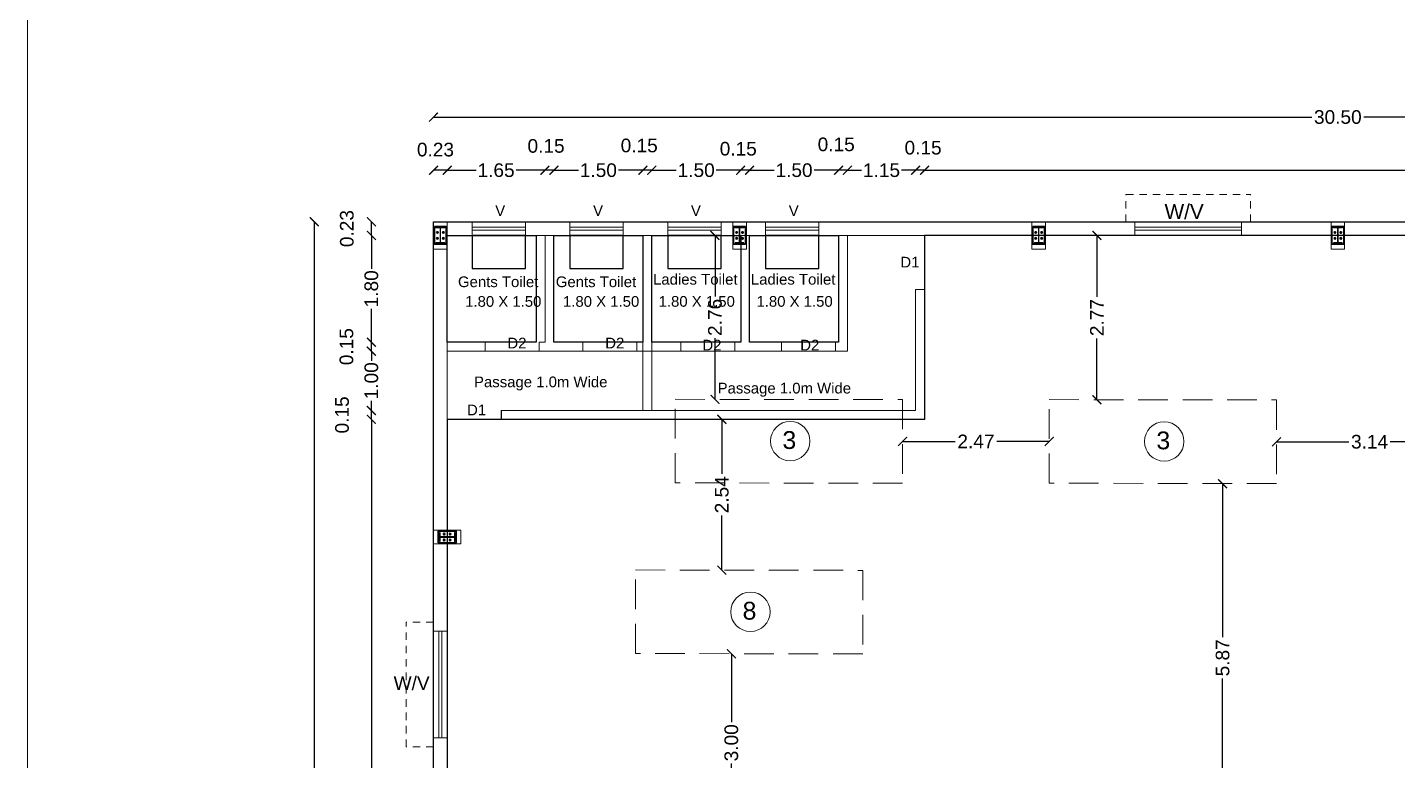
# Model space of a CAD drawing. Header units: metres. Extents: x 1521 to 1862, y -130 to 121.
# Drawn here: x 1520.51 to 1543.62, y -28.64 to -16.29 of the extents above; entities that cross this region are included whole.
import ezdxf

# ---------------------------------------------------------------- set-up
doc = ezdxf.new("R2010")
doc.units = ezdxf.units.M
doc.header["$MEASUREMENT"] = 0
doc.linetypes.add('CENTER2', pattern=[1.125, 0.75, -0.125, 0.125, -0.125])
doc.linetypes.add('DASHED2', pattern=[0.375, 0.25, -0.125])
doc.layers.get('DEFPOINTS').update_dxf_attribs({"lineweight": 9})
doc.layers.add('A-WALL', color=250, linetype='Continuous', lineweight=30)
doc.layers.add('BLK_1_FLR_0_BLT_UP_AREA', color=45, linetype='Continuous', plot=False)
for name, color, linetype in [('BLK_1_FLR_0_WATER_CLOSET', 3, 'Continuous'), ('center', 252, 'CENTER2'), ('Steel', 1, 'Continuous'), ('TOILET_VENTILATION', 6, 'Continuous'), ('WIN', 252, 'Continuous'), ('WORKSHOP_AREA', 4, 'Continuous')]:
    doc.layers.add(name, color=color, linetype=linetype)
doc.styles.add('2', font='arial.ttf', dxfattribs={"height": 0.23})
doc.styles.get("Standard").update_dxf_attribs({"font": 'arial.ttf'})
doc.dimstyles.new('100', dxfattribs={"dimtxt": 0.23, "dimasz": 0.15, "dimexe": 3, "dimexo": 0, "dimgap": 0.05, "dimtad": 0, "dimzin": 1, "dimdsep": 46, "dimtxsty": '2', "dimblk1": 'ARCHTICK', "dimblk2": 'ARCHTICK', "dimsah": 1, "dimcen": 0.1, "dimse1": 1, "dimse2": 1, "dimclrd": 251, "dimclre": 256, "dimclrt": 256, "dimadec": 0, "dimazin": 1, "dimtfac": 1, "dimtmove": 2, "dimatfit": 0, "dimfxl": 0, "dimtolj": 2, "dimtzin": 0, "dimarcsym": 0})

# ---------------------------------------------------------------- blocks, each defined once
blk = doc.blocks.new('wc')
at = {"ltscale": 0.2}
for p, q in [((66007, 38688), (66043, 38688)), ((66025, 38670), (66025, 38706)), ((66025, 38570), (66025, 38606)), ((66107, 38688), (66143, 38688)), ((66125, 38670), (66125, 38706)), ((66125, 38570), (66125, 38606)), ((66007, 38588), (66043, 38588)), ((66107, 38588), (66143, 38588))]:
    blk.add_line(p, q, dxfattribs=at)
blk.add_lwpolyline([(65925, 38738), (66225, 38738), (66225, 38538), (65925, 38538)], close=True, dxfattribs=at)
for centre in [(66025, 38688), (66025, 38588), (66125, 38688), (66125, 38588)]:
    blk.add_circle(centre, 13, dxfattribs=at)
at = {"layer": 'center'}
blk.add_line((66143, 38638), (66007, 38638), dxfattribs=at)
blk.add_line((66143, 38638), (66007, 38638), dxfattribs=at)
blk.add_line((66143, 38638), (66007, 38638), dxfattribs=at)
at = {"layer": 'Steel'}
for points in [[(65950, 38713), (65944, 38713), (65944, 38563), (65950, 38563), (65950, 38713)], [(65950, 38713), (65944, 38713), (65944, 38563), (65950, 38563), (65950, 38713)], [(65950, 38713), (65944, 38713), (65944, 38563), (65950, 38563), (65950, 38713)], [(66200, 38641), (66200, 38636), (65950, 38636), (65950, 38641), (66200, 38641)], [(66200, 38641), (66200, 38636), (65950, 38636), (65950, 38641), (66200, 38641)], [(66200, 38641), (66200, 38636), (65950, 38636), (65950, 38641), (66200, 38641)], [(66200, 38713), (66206, 38713), (66206, 38563), (66200, 38563), (66200, 38713)], [(66200, 38713), (66206, 38713), (66206, 38563), (66200, 38563), (66200, 38713)], [(66200, 38713), (66206, 38713), (66206, 38563), (66200, 38563), (66200, 38713)]]:
    blk.add_lwpolyline(points, dxfattribs=at)
blk = doc.blocks.new('_ARCHTICK')
at = {"color": 0, "linetype": 'ByBlock', "const_width": 0.15}
blk.add_lwpolyline([(-0.5, -0.5), (0.5, 0.5)], dxfattribs=at)
blk = doc.blocks.new('*D322')
at = {"layer": 'DEFPOINTS', "color": 0}
for p in [(1527.362, -18.693), (1527.362, -19.791), (1527.592, -19.791)]:
    blk.add_point(p, dxfattribs=at)
at = {"layer": 'WIN', "color": 251, "lineweight": -2}
blk.add_line((1527.592, -18.693), (1527.362, -18.693), dxfattribs=at)
at = {"layer": 'WIN', "color": 251, "lineweight": -2, "xscale": 0.15, "yscale": 0.15, "zscale": 0.15, "rotation": 180}
blk.add_blockref('_ARCHTICK', (1527.362, -18.693), dxfattribs=at)
at = {"layer": 'WIN', "color": 251, "lineweight": -2, "xscale": 0.15, "yscale": 0.15, "zscale": 0.15}
blk.add_blockref('_ARCHTICK', (1527.592, -18.693), dxfattribs=at)
at = {"layer": 'WIN', "insert": (1527.395, -18.346), "char_height": 0.23, "attachment_point": 5, "style": '2'}
blk.add_mtext('\\A2;0.23', dxfattribs=at)
blk = doc.blocks.new('*D323')
at = {"layer": 'DEFPOINTS', "color": 0}
for p in [(1535.492, -18.693), (1535.492, -20.701), (1535.642, -20.701)]:
    blk.add_point(p, dxfattribs=at)
at = {"layer": 'WIN', "color": 251, "lineweight": -2}
blk.add_line((1535.642, -18.693), (1535.492, -18.693), dxfattribs=at)
at = {"layer": 'WIN', "color": 251, "lineweight": -2, "xscale": 0.15, "yscale": 0.15, "zscale": 0.15, "rotation": 180}
blk.add_blockref('_ARCHTICK', (1535.492, -18.693), dxfattribs=at)
at = {"layer": 'WIN', "color": 251, "lineweight": -2, "xscale": 0.15, "yscale": 0.15, "zscale": 0.15}
blk.add_blockref('_ARCHTICK', (1535.642, -18.693), dxfattribs=at)
at = {"layer": 'WIN', "insert": (1535.618, -18.314), "char_height": 0.23, "attachment_point": 5, "style": '2'}
blk.add_mtext('\\A2;0.15', dxfattribs=at)
blk = doc.blocks.new('*D324')
at = {"layer": 'DEFPOINTS', "color": 0}
for p in [(1534.342, -18.693), (1534.342, -19.791), (1535.492, -20.701)]:
    blk.add_point(p, dxfattribs=at)
at = {"layer": 'WIN', "color": 251, "lineweight": -2}
for p, q in [((1534.342, -18.693), (1534.579, -18.693)), ((1535.492, -18.693), (1535.256, -18.693))]:
    blk.add_line(p, q, dxfattribs=at)
at = {"layer": 'WIN', "color": 251, "lineweight": -2, "xscale": 0.15, "yscale": 0.15, "zscale": 0.15, "rotation": 180}
blk.add_blockref('_ARCHTICK', (1534.342, -18.693), dxfattribs=at)
at = {"layer": 'WIN', "color": 251, "lineweight": -2, "xscale": 0.15, "yscale": 0.15, "zscale": 0.15}
blk.add_blockref('_ARCHTICK', (1535.492, -18.693), dxfattribs=at)
at = {"layer": 'WIN', "insert": (1534.917, -18.693), "char_height": 0.23, "attachment_point": 5, "style": '2'}
blk.add_mtext('\\A2;1.15', dxfattribs=at)
blk = doc.blocks.new('*D325')
at = {"layer": 'DEFPOINTS', "color": 0}
for p in [(1534.192, -18.693), (1534.192, -19.791), (1534.342, -19.791)]:
    blk.add_point(p, dxfattribs=at)
at = {"layer": 'WIN', "color": 251, "lineweight": -2}
for p, q in [((1534.192, -18.693), (1534.042, -18.693)), ((1534.342, -18.693), (1534.192, -18.693)), ((1534.342, -18.693), (1534.492, -18.693))]:
    blk.add_line(p, q, dxfattribs=at)
at = {"layer": 'WIN', "color": 251, "lineweight": -2, "xscale": 0.15, "yscale": 0.15, "zscale": 0.15}
blk.add_blockref('_ARCHTICK', (1534.192, -18.693), dxfattribs=at)
at = {"layer": 'WIN', "color": 251, "lineweight": -2, "xscale": 0.15, "yscale": 0.15, "zscale": 0.15, "rotation": 180}
blk.add_blockref('_ARCHTICK', (1534.342, -18.693), dxfattribs=at)
at = {"layer": 'WIN', "insert": (1534.153, -18.258), "char_height": 0.23, "attachment_point": 5, "style": '2'}
blk.add_mtext('\\A2;0.15', dxfattribs=at)
blk = doc.blocks.new('*D326')
at = {"layer": 'DEFPOINTS', "color": 0}
for p in [(1532.692, -18.693), (1534.192, -19.791), (1532.692, -21.591)]:
    blk.add_point(p, dxfattribs=at)
at = {"layer": 'WIN', "color": 251, "lineweight": -2}
for p, q in [((1532.692, -18.693), (1533.105, -18.693)), ((1534.192, -18.693), (1533.78, -18.693))]:
    blk.add_line(p, q, dxfattribs=at)
at = {"layer": 'WIN', "color": 251, "lineweight": -2, "xscale": 0.15, "yscale": 0.15, "zscale": 0.15, "rotation": 180}
blk.add_blockref('_ARCHTICK', (1532.692, -18.693), dxfattribs=at)
at = {"layer": 'WIN', "color": 251, "lineweight": -2, "xscale": 0.15, "yscale": 0.15, "zscale": 0.15}
blk.add_blockref('_ARCHTICK', (1534.192, -18.693), dxfattribs=at)
at = {"layer": 'WIN', "insert": (1533.442, -18.693), "char_height": 0.23, "attachment_point": 5, "style": '2'}
blk.add_mtext('\\A2;1.50', dxfattribs=at)
blk = doc.blocks.new('*D327')
at = {"layer": 'DEFPOINTS', "color": 0}
for p in [(1532.542, -18.693), (1532.542, -21.591), (1532.692, -21.591)]:
    blk.add_point(p, dxfattribs=at)
at = {"layer": 'WIN', "color": 251, "lineweight": -2}
for p, q in [((1532.542, -18.693), (1532.392, -18.693)), ((1532.692, -18.693), (1532.542, -18.693)), ((1532.692, -18.693), (1532.842, -18.693))]:
    blk.add_line(p, q, dxfattribs=at)
at = {"layer": 'WIN', "color": 251, "lineweight": -2, "xscale": 0.15, "yscale": 0.15, "zscale": 0.15}
blk.add_blockref('_ARCHTICK', (1532.542, -18.693), dxfattribs=at)
at = {"layer": 'WIN', "color": 251, "lineweight": -2, "xscale": 0.15, "yscale": 0.15, "zscale": 0.15, "rotation": 180}
blk.add_blockref('_ARCHTICK', (1532.692, -18.693), dxfattribs=at)
at = {"layer": 'WIN', "insert": (1532.501, -18.331), "char_height": 0.23, "attachment_point": 5, "style": '2'}
blk.add_mtext('\\A2;0.15', dxfattribs=at)
blk = doc.blocks.new('*D328')
at = {"layer": 'DEFPOINTS', "color": 0}
for p in [(1531.042, -18.693), (1531.042, -21.591), (1532.542, -21.591)]:
    blk.add_point(p, dxfattribs=at)
at = {"layer": 'WIN', "color": 251, "lineweight": -2}
for p, q in [((1531.042, -18.693), (1531.455, -18.693)), ((1532.542, -18.693), (1532.13, -18.693))]:
    blk.add_line(p, q, dxfattribs=at)
at = {"layer": 'WIN', "color": 251, "lineweight": -2, "xscale": 0.15, "yscale": 0.15, "zscale": 0.15, "rotation": 180}
blk.add_blockref('_ARCHTICK', (1531.042, -18.693), dxfattribs=at)
at = {"layer": 'WIN', "color": 251, "lineweight": -2, "xscale": 0.15, "yscale": 0.15, "zscale": 0.15}
blk.add_blockref('_ARCHTICK', (1532.542, -18.693), dxfattribs=at)
at = {"layer": 'WIN', "insert": (1531.792, -18.693), "char_height": 0.23, "attachment_point": 5, "style": '2'}
blk.add_mtext('\\A2;1.50', dxfattribs=at)
blk = doc.blocks.new('*D329')
at = {"layer": 'DEFPOINTS', "color": 0}
for p in [(1530.892, -18.693), (1530.892, -21.591), (1531.042, -21.591)]:
    blk.add_point(p, dxfattribs=at)
at = {"layer": 'WIN', "color": 251, "lineweight": -2}
for p, q in [((1530.892, -18.693), (1530.742, -18.693)), ((1531.042, -18.693), (1530.892, -18.693)), ((1531.042, -18.693), (1531.192, -18.693))]:
    blk.add_line(p, q, dxfattribs=at)
at = {"layer": 'WIN', "color": 251, "lineweight": -2, "xscale": 0.15, "yscale": 0.15, "zscale": 0.15}
blk.add_blockref('_ARCHTICK', (1530.892, -18.693), dxfattribs=at)
at = {"layer": 'WIN', "color": 251, "lineweight": -2, "xscale": 0.15, "yscale": 0.15, "zscale": 0.15, "rotation": 180}
blk.add_blockref('_ARCHTICK', (1531.042, -18.693), dxfattribs=at)
at = {"layer": 'WIN', "insert": (1530.831, -18.277), "char_height": 0.23, "attachment_point": 5, "style": '2'}
blk.add_mtext('\\A2;0.15', dxfattribs=at)
blk = doc.blocks.new('*D330')
at = {"layer": 'DEFPOINTS', "color": 0}
for p in [(1529.392, -18.693), (1529.392, -21.591), (1530.892, -21.591)]:
    blk.add_point(p, dxfattribs=at)
at = {"layer": 'WIN', "color": 251, "lineweight": -2}
for p, q in [((1529.392, -18.693), (1529.805, -18.693)), ((1530.892, -18.693), (1530.48, -18.693))]:
    blk.add_line(p, q, dxfattribs=at)
at = {"layer": 'WIN', "color": 251, "lineweight": -2, "xscale": 0.15, "yscale": 0.15, "zscale": 0.15, "rotation": 180}
blk.add_blockref('_ARCHTICK', (1529.392, -18.693), dxfattribs=at)
at = {"layer": 'WIN', "color": 251, "lineweight": -2, "xscale": 0.15, "yscale": 0.15, "zscale": 0.15}
blk.add_blockref('_ARCHTICK', (1530.892, -18.693), dxfattribs=at)
at = {"layer": 'WIN', "insert": (1530.142, -18.693), "char_height": 0.23, "attachment_point": 5, "style": '2'}
blk.add_mtext('\\A2;1.50', dxfattribs=at)
blk = doc.blocks.new('*D331')
at = {"layer": 'DEFPOINTS', "color": 0}
for p in [(1529.242, -18.693), (1529.242, -21.591), (1529.392, -21.591)]:
    blk.add_point(p, dxfattribs=at)
at = {"layer": 'WIN', "color": 251, "lineweight": -2}
blk.add_line((1529.392, -18.693), (1529.242, -18.693), dxfattribs=at)
at = {"layer": 'WIN', "color": 251, "lineweight": -2, "xscale": 0.15, "yscale": 0.15, "zscale": 0.15, "rotation": 180}
blk.add_blockref('_ARCHTICK', (1529.242, -18.693), dxfattribs=at)
at = {"layer": 'WIN', "color": 251, "lineweight": -2, "xscale": 0.15, "yscale": 0.15, "zscale": 0.15}
blk.add_blockref('_ARCHTICK', (1529.392, -18.693), dxfattribs=at)
at = {"layer": 'WIN', "insert": (1529.26, -18.284), "char_height": 0.23, "attachment_point": 5, "style": '2'}
blk.add_mtext('\\A2;0.15', dxfattribs=at)
blk = doc.blocks.new('*D332')
at = {"layer": 'DEFPOINTS', "color": 0}
for p in [(1527.592, -18.693), (1527.592, -21.591), (1529.242, -21.591)]:
    blk.add_point(p, dxfattribs=at)
at = {"layer": 'WIN', "color": 251, "lineweight": -2}
for p, q in [((1527.592, -18.693), (1528.079, -18.693)), ((1529.242, -18.693), (1528.756, -18.693))]:
    blk.add_line(p, q, dxfattribs=at)
at = {"layer": 'WIN', "color": 251, "lineweight": -2, "xscale": 0.15, "yscale": 0.15, "zscale": 0.15, "rotation": 180}
blk.add_blockref('_ARCHTICK', (1527.592, -18.693), dxfattribs=at)
at = {"layer": 'WIN', "color": 251, "lineweight": -2, "xscale": 0.15, "yscale": 0.15, "zscale": 0.15}
blk.add_blockref('_ARCHTICK', (1529.242, -18.693), dxfattribs=at)
at = {"layer": 'WIN', "insert": (1528.417, -18.693), "char_height": 0.23, "attachment_point": 5, "style": '2'}
blk.add_mtext('\\A2;1.65', dxfattribs=at)
blk = doc.blocks.new('*D337')
at = {"color": 251, "lineweight": -2}
for p, q in [((1535.642, -18.693), (1546.197, -18.693)), ((1557.632, -18.693), (1547.078, -18.693))]:
    blk.add_line(p, q, dxfattribs=at)
at = {"layer": 'DEFPOINTS', "color": 0}
for p in [(1557.632, -18.693), (1535.642, -19.791), (1557.632, -19.791)]:
    blk.add_point(p, dxfattribs=at)
at = {"color": 251, "lineweight": -2, "xscale": 0.15, "yscale": 0.15, "zscale": 0.15, "rotation": 180}
blk.add_blockref('_ARCHTICK', (1535.642, -18.693), dxfattribs=at)
at = {"color": 251, "lineweight": -2, "xscale": 0.15, "yscale": 0.15, "zscale": 0.15}
blk.add_blockref('_ARCHTICK', (1557.632, -18.693), dxfattribs=at)
at = {"insert": (1546.637, -18.693), "char_height": 0.23, "attachment_point": 5, "style": '2'}
blk.add_mtext('\\A2;21.99', dxfattribs=at)
blk = doc.blocks.new('*D362')
at = {"color": 251, "lineweight": -2}
for p, q in [((1526.314, -22.891), (1526.314, -34.366)), ((1526.314, -46.721), (1526.314, -35.246))]:
    blk.add_line(p, q, dxfattribs=at)
at = {"layer": 'DEFPOINTS', "color": 0}
for p in [(1526.314, -22.891), (1528.502, -22.891), (1530.702, -46.721)]:
    blk.add_point(p, dxfattribs=at)
at = {"color": 251, "lineweight": -2, "xscale": 0.15, "yscale": 0.15, "zscale": 0.15}
for p, rotation in [((1526.314, -22.891), 90), ((1526.314, -46.721), 270)]:
    blk.add_blockref('_ARCHTICK', p, dxfattribs=dict(at, rotation=rotation))
at = {"insert": (1526.314, -34.806), "char_height": 0.23, "attachment_point": 5, "rotation": 90, "style": '2'}
blk.add_mtext('\\A2;23.83', dxfattribs=at)
blk = doc.blocks.new('*D363')
at = {"color": 251, "lineweight": -2}
blk.add_line((1526.314, -22.891), (1526.314, -22.741), dxfattribs=at)
at = {"layer": 'DEFPOINTS', "color": 0}
for p in [(1526.314, -22.741), (1528.502, -22.741), (1528.502, -22.891)]:
    blk.add_point(p, dxfattribs=at)
at = {"color": 251, "lineweight": -2, "xscale": 0.15, "yscale": 0.15, "zscale": 0.15}
for p, rotation in [((1526.314, -22.741), 90), ((1526.314, -22.891), 270)]:
    blk.add_blockref('_ARCHTICK', p, dxfattribs=dict(at, rotation=rotation))
at = {"insert": (1525.82, -22.816), "char_height": 0.23, "attachment_point": 5, "rotation": 90, "style": '2'}
blk.add_mtext('\\A2;0.15', dxfattribs=at)
blk = doc.blocks.new('*D364')
at = {"color": 251, "lineweight": -2}
for p, q in [((1526.314, -21.741), (1526.314, -21.904)), ((1526.314, -22.741), (1526.314, -22.579))]:
    blk.add_line(p, q, dxfattribs=at)
at = {"layer": 'DEFPOINTS', "color": 0}
for p in [(1526.314, -21.741), (1528.233, -21.741), (1528.502, -22.741)]:
    blk.add_point(p, dxfattribs=at)
at = {"color": 251, "lineweight": -2, "xscale": 0.15, "yscale": 0.15, "zscale": 0.15}
for p, rotation in [((1526.314, -21.741), 90), ((1526.314, -22.741), 270)]:
    blk.add_blockref('_ARCHTICK', p, dxfattribs=dict(at, rotation=rotation))
at = {"insert": (1526.314, -22.241), "char_height": 0.23, "attachment_point": 5, "rotation": 90, "style": '2'}
blk.add_mtext('\\A2;1.00', dxfattribs=at)
blk = doc.blocks.new('*D365')
at = {"color": 251, "lineweight": -2}
blk.add_line((1526.314, -21.741), (1526.314, -21.591), dxfattribs=at)
at = {"layer": 'DEFPOINTS', "color": 0}
for p in [(1526.314, -21.591), (1528.233, -21.591), (1528.233, -21.741)]:
    blk.add_point(p, dxfattribs=at)
at = {"color": 251, "lineweight": -2, "xscale": 0.15, "yscale": 0.15, "zscale": 0.15}
for p, rotation in [((1526.314, -21.591), 90), ((1526.314, -21.741), 270)]:
    blk.add_blockref('_ARCHTICK', p, dxfattribs=dict(at, rotation=rotation))
at = {"insert": (1525.894, -21.666), "char_height": 0.23, "attachment_point": 5, "rotation": 90, "style": '2'}
blk.add_mtext('\\A2;0.15', dxfattribs=at)
blk = doc.blocks.new('*D366')
at = {"color": 251, "lineweight": -2}
for p, q in [((1526.314, -19.791), (1526.314, -20.354)), ((1526.314, -21.591), (1526.314, -21.029))]:
    blk.add_line(p, q, dxfattribs=at)
at = {"layer": 'DEFPOINTS', "color": 0}
for p in [(1526.314, -19.791), (1527.592, -19.791), (1528.233, -21.591)]:
    blk.add_point(p, dxfattribs=at)
at = {"color": 251, "lineweight": -2, "xscale": 0.15, "yscale": 0.15, "zscale": 0.15}
for p, rotation in [((1526.314, -19.791), 90), ((1526.314, -21.591), 270)]:
    blk.add_blockref('_ARCHTICK', p, dxfattribs=dict(at, rotation=rotation))
at = {"insert": (1526.314, -20.691), "char_height": 0.23, "attachment_point": 5, "rotation": 90, "style": '2'}
blk.add_mtext('\\A2;1.80', dxfattribs=at)
blk = doc.blocks.new('*D367')
at = {"color": 251, "lineweight": -2}
blk.add_line((1526.314, -19.791), (1526.314, -19.561), dxfattribs=at)
at = {"layer": 'DEFPOINTS', "color": 0}
for p in [(1526.314, -19.561), (1527.592, -19.561), (1527.592, -19.791)]:
    blk.add_point(p, dxfattribs=at)
at = {"color": 251, "lineweight": -2, "xscale": 0.15, "yscale": 0.15, "zscale": 0.15}
for p, rotation in [((1526.314, -19.561), 90), ((1526.314, -19.791), 270)]:
    blk.add_blockref('_ARCHTICK', p, dxfattribs=dict(at, rotation=rotation))
at = {"insert": (1525.901, -19.676), "char_height": 0.23, "attachment_point": 5, "rotation": 90, "style": '2'}
blk.add_mtext('\\A2;0.23', dxfattribs=at)
blk = doc.blocks.new('*D368')
at = {"color": 251, "lineweight": -2}
for p, q in [((1525.351, -19.561), (1525.351, -34.374)), ((1525.351, -50.061), (1525.351, -35.249))]:
    blk.add_line(p, q, dxfattribs=at)
at = {"layer": 'DEFPOINTS', "color": 0}
for p in [(1525.351, -19.561), (1527.362, -19.561), (1527.362, -50.061)]:
    blk.add_point(p, dxfattribs=at)
at = {"color": 251, "lineweight": -2, "xscale": 0.15, "yscale": 0.15, "zscale": 0.15}
for p, rotation in [((1525.351, -19.561), 90), ((1525.351, -50.061), 270)]:
    blk.add_blockref('_ARCHTICK', p, dxfattribs=dict(at, rotation=rotation))
at = {"insert": (1525.351, -34.811), "char_height": 0.23, "attachment_point": 5, "rotation": 90, "style": '2'}
blk.add_mtext('\\A2;30.50', dxfattribs=at)
blk = doc.blocks.new('*D335')
at = {"color": 251, "lineweight": -2}
for p, q in [((1527.362, -17.797), (1542.175, -17.797)), ((1557.862, -17.797), (1543.05, -17.797))]:
    blk.add_line(p, q, dxfattribs=at)
at = {"layer": 'DEFPOINTS', "color": 0}
for p in [(1557.862, -17.797), (1527.362, -19.561), (1557.862, -19.561)]:
    blk.add_point(p, dxfattribs=at)
at = {"color": 251, "lineweight": -2, "xscale": 0.15, "yscale": 0.15, "zscale": 0.15, "rotation": 180}
blk.add_blockref('_ARCHTICK', (1527.362, -17.797), dxfattribs=at)
at = {"color": 251, "lineweight": -2, "xscale": 0.15, "yscale": 0.15, "zscale": 0.15}
blk.add_blockref('_ARCHTICK', (1557.862, -17.797), dxfattribs=at)
at = {"insert": (1542.612, -17.797), "char_height": 0.23, "attachment_point": 5, "style": '2'}
blk.add_mtext('\\A2;30.50', dxfattribs=at)
blk = doc.blocks.new('*D372')
at = {"layer": 'DEFPOINTS', "color": 0}
for p in [(1541.578, -23.269), (1541.578, -23.269), (1544.719, -23.269)]:
    blk.add_point(p, dxfattribs=at)
at = {"layer": 'WIN', "color": 251, "lineweight": -2}
for p, q in [((1541.578, -23.269), (1542.8, -23.269)), ((1544.719, -23.269), (1543.497, -23.269))]:
    blk.add_line(p, q, dxfattribs=at)
at = {"layer": 'WIN', "color": 251, "lineweight": -2, "xscale": 0.15, "yscale": 0.15, "zscale": 0.15, "rotation": 180}
blk.add_blockref('_ARCHTICK', (1541.578, -23.269), dxfattribs=at)
at = {"layer": 'WIN', "color": 251, "lineweight": -2, "xscale": 0.15, "yscale": 0.15, "zscale": 0.15}
blk.add_blockref('_ARCHTICK', (1544.719, -23.269), dxfattribs=at)
at = {"layer": 'WIN', "insert": (1543.148, -23.269), "char_height": 0.23, "attachment_point": 5, "style": '2'}
blk.add_mtext('\\A2;3.14', dxfattribs=at)
blk = doc.blocks.new('*D373')
at = {"layer": 'DEFPOINTS', "color": 0}
for p in [(1535.272, -23.263), (1535.272, -23.263), (1537.746, -23.263)]:
    blk.add_point(p, dxfattribs=at)
at = {"layer": 'WIN', "color": 251, "lineweight": -2}
for p, q in [((1535.272, -23.263), (1536.158, -23.263)), ((1537.746, -23.263), (1536.86, -23.263))]:
    blk.add_line(p, q, dxfattribs=at)
at = {"layer": 'WIN', "color": 251, "lineweight": -2, "xscale": 0.15, "yscale": 0.15, "zscale": 0.15, "rotation": 180}
blk.add_blockref('_ARCHTICK', (1535.272, -23.263), dxfattribs=at)
at = {"layer": 'WIN', "color": 251, "lineweight": -2, "xscale": 0.15, "yscale": 0.15, "zscale": 0.15}
blk.add_blockref('_ARCHTICK', (1537.746, -23.263), dxfattribs=at)
at = {"layer": 'WIN', "insert": (1536.509, -23.263), "char_height": 0.23, "attachment_point": 5, "style": '2'}
blk.add_mtext('\\A2;2.47', dxfattribs=at)
blk = doc.blocks.new('*D374')
at = {"layer": 'DEFPOINTS', "color": 0}
for p in [(1532.224, -22.891), (1532.228, -22.891), (1532.228, -25.432)]:
    blk.add_point(p, dxfattribs=at)
at = {"layer": 'WIN', "color": 251, "lineweight": -2}
for p, q in [((1532.224, -22.891), (1532.224, -23.812)), ((1532.224, -25.432), (1532.224, -24.512))]:
    blk.add_line(p, q, dxfattribs=at)
at = {"layer": 'WIN', "color": 251, "lineweight": -2, "xscale": 0.15, "yscale": 0.15, "zscale": 0.15}
for p, rotation in [((1532.224, -22.891), 90), ((1532.224, -25.432), 270)]:
    blk.add_blockref('_ARCHTICK', p, dxfattribs=dict(at, rotation=rotation))
at = {"layer": 'WIN', "insert": (1532.224, -24.162), "char_height": 0.23, "attachment_point": 5, "rotation": 90, "style": '2'}
blk.add_mtext('\\A2;2.54', dxfattribs=at)
blk = doc.blocks.new('*D375')
at = {"layer": 'DEFPOINTS', "color": 0}
for p in [(1532.385, -26.841), (1532.381, -29.842), (1532.385, -29.842)]:
    blk.add_point(p, dxfattribs=at)
at = {"layer": 'WIN', "color": 251, "lineweight": -2}
for p, q in [((1532.385, -26.841), (1532.385, -27.993)), ((1532.385, -29.842), (1532.385, -28.69))]:
    blk.add_line(p, q, dxfattribs=at)
at = {"layer": 'WIN', "color": 251, "lineweight": -2, "xscale": 0.15, "yscale": 0.15, "zscale": 0.15}
for p, rotation in [((1532.385, -26.841), 90), ((1532.385, -29.842), 270)]:
    blk.add_blockref('_ARCHTICK', p, dxfattribs=dict(at, rotation=rotation))
at = {"layer": 'WIN', "insert": (1532.385, -28.342), "char_height": 0.23, "attachment_point": 5, "rotation": 90, "style": '2'}
blk.add_mtext('\\A2;3.00', dxfattribs=at)
blk = doc.blocks.new('*D348')
at = {"layer": 'DEFPOINTS', "color": 0}
for p in [(1540.669, -23.976), (1540.678, -23.976), (1540.669, -29.844)]:
    blk.add_point(p, dxfattribs=at)
at = {"layer": 'WIN', "color": 251, "lineweight": -2}
for p, q in [((1540.669, -23.976), (1540.669, -26.561)), ((1540.669, -29.844), (1540.669, -27.258))]:
    blk.add_line(p, q, dxfattribs=at)
at = {"layer": 'WIN', "color": 251, "lineweight": -2, "xscale": 0.15, "yscale": 0.15, "zscale": 0.15}
for p, rotation in [((1540.669, -23.976), 90), ((1540.669, -29.844), 270)]:
    blk.add_blockref('_ARCHTICK', p, dxfattribs=dict(at, rotation=rotation))
at = {"layer": 'WIN', "insert": (1540.669, -26.91), "char_height": 0.23, "attachment_point": 5, "rotation": 90, "style": '2'}
blk.add_mtext('\\A2;5.87', dxfattribs=at)
blk = doc.blocks.new('*D355')
at = {"layer": 'DEFPOINTS', "color": 0}
for p in [(1532.109, -19.791), (1532.113, -19.791), (1532.113, -22.554)]:
    blk.add_point(p, dxfattribs=at)
at = {"layer": 'WIN', "color": 251, "lineweight": -2}
for p, q in [((1532.109, -19.791), (1532.109, -20.822)), ((1532.109, -22.554), (1532.109, -21.523))]:
    blk.add_line(p, q, dxfattribs=at)
at = {"layer": 'WIN', "color": 251, "lineweight": -2, "xscale": 0.15, "yscale": 0.15, "zscale": 0.15}
for p, rotation in [((1532.109, -19.791), 90), ((1532.109, -22.554), 270)]:
    blk.add_blockref('_ARCHTICK', p, dxfattribs=dict(at, rotation=rotation))
at = {"layer": 'WIN', "insert": (1532.109, -21.173), "char_height": 0.23, "attachment_point": 5, "rotation": 90, "style": '2'}
blk.add_mtext('\\A2;2.76', dxfattribs=at)
blk = doc.blocks.new('*D356')
at = {"layer": 'DEFPOINTS', "color": 0}
for p in [(1538.549, -19.791), (1538.554, -19.791), (1538.554, -22.56)]:
    blk.add_point(p, dxfattribs=at)
at = {"layer": 'WIN', "color": 251, "lineweight": -2}
for p, q in [((1538.549, -19.791), (1538.549, -20.825)), ((1538.549, -22.56), (1538.549, -21.526))]:
    blk.add_line(p, q, dxfattribs=at)
at = {"layer": 'WIN', "color": 251, "lineweight": -2, "xscale": 0.15, "yscale": 0.15, "zscale": 0.15}
for p, rotation in [((1538.549, -19.791), 90), ((1538.549, -22.56), 270)]:
    blk.add_blockref('_ARCHTICK', p, dxfattribs=dict(at, rotation=rotation))
at = {"layer": 'WIN', "insert": (1538.549, -21.176), "char_height": 0.23, "attachment_point": 5, "rotation": 90, "style": '2'}
blk.add_mtext('\\A2;2.77', dxfattribs=at)

msp = doc.modelspace()

# ---------------------------------------------------------------- linework, layer by layer
at = {"layer": 'A-WALL', "linetype": 'DASHED2', "lineweight": 5, "ltscale": 0.5}
for p, q in [((1539.0398, -19.56137), (1539.0398, -19.10137)), ((1539.0398, -19.10137), (1541.1398, -19.10137)), ((1541.1398, -19.56137), (1541.1398, -19.10137)), ((1526.9023, -28.40887), (1526.9023, -26.30887)), ((1527.3623, -26.30887), (1526.9023, -26.30887)), ((1527.3623, -28.40887), (1526.9023, -28.40887))]:
    msp.add_line(p, q, dxfattribs=at)
at = {"layer": 'A-WALL', "lineweight": 5, "ltscale": 5}
for p, q in [((1557.8623, -19.56137), (1527.3623, -19.56137)), ((1527.3623, -50.06137), (1527.3623, -19.56137)), ((1528.0117, -19.56137), (1528.0117, -19.79137)), ((1528.9117, -19.56137), (1528.9117, -19.79137)), ((1529.6617, -19.56137), (1529.6617, -19.79137)), ((1530.5617, -19.56137), (1530.5617, -19.79137)), ((1531.3117, -19.56137), (1531.3117, -19.79137)), ((1532.2117, -19.56137), (1532.2117, -19.79137)), ((1532.9617, -19.56137), (1532.9617, -19.79137)), ((1533.8617, -19.56137), (1533.8617, -19.79137)), ((1539.1898, -19.56137), (1539.1898, -19.79137)), ((1540.9898, -19.56137), (1540.9898, -19.79137)), ((1553.4023, -19.79137), (1527.5923, -19.79137)), ((1527.5923, -30.42925), (1527.5923, -19.79137)), ((1528.0117, -19.65211), (1528.9117, -19.65211)), ((1528.0117, -19.70211), (1528.9117, -19.70211)), ((1529.2423, -19.79137), (1529.2423, -21.59137)), ((1529.3923, -19.79137), (1529.3923, -21.59137)), ((1529.6617, -19.65211), (1530.5617, -19.65211)), ((1529.6617, -19.70211), (1530.5617, -19.70211)), ((1530.8923, -19.79137), (1530.8923, -22.74137)), ((1531.0423, -19.79137), (1531.0423, -22.74137)), ((1531.3117, -19.65211), (1532.2117, -19.65211)), ((1531.3117, -19.70211), (1532.2117, -19.70211)), ((1532.5423, -19.79137), (1532.5423, -21.59137)), ((1532.6923, -19.79137), (1532.6923, -21.59137)), ((1532.9617, -19.65211), (1533.8617, -19.65211)), ((1532.9617, -19.70211), (1533.8617, -19.70211)), ((1534.1923, -19.79137), (1534.1923, -21.59137)), ((1534.3423, -19.79137), (1534.3423, -21.74137)), ((1535.6423, -19.79137), (1535.6423, -22.89137)), ((1540.9898, -19.65211), (1539.1898, -19.65211)), ((1540.9898, -19.70211), (1539.1898, -19.70211)), ((1535.4923, -20.70137), (1535.4923, -22.74137)), ((1535.6423, -20.70137), (1535.4923, -20.70137)), ((1528.2326, -21.59137), (1527.5923, -21.59137)), ((1528.2326, -21.59137), (1528.2326, -21.74137)), ((1529.2423, -21.59137), (1529.1426, -21.59137)), ((1529.1426, -21.59137), (1529.1426, -21.74137)), ((1529.8826, -21.59137), (1529.3923, -21.59137)), ((1529.8826, -21.59137), (1529.8826, -21.74137)), ((1530.8923, -21.59137), (1530.7926, -21.59137)), ((1530.7926, -21.59137), (1530.7926, -21.74137)), ((1531.5326, -21.59137), (1531.0423, -21.59137)), ((1531.5326, -21.59137), (1531.5326, -21.74137)), ((1532.5423, -21.59137), (1532.4426, -21.59137)), ((1532.4426, -21.59137), (1532.4426, -21.74137)), ((1533.23255, -21.59137), (1532.6923, -21.59137)), ((1533.23255, -21.59137), (1533.23255, -21.74137)), ((1534.1923, -21.59137), (1534.14255, -21.59137)), ((1534.14255, -21.59137), (1534.14255, -21.74137)), ((1534.3423, -21.74137), (1527.5923, -21.74137)), ((1535.4923, -22.74137), (1528.5023, -22.74137)), ((1535.6423, -22.89137), (1527.5923, -22.89137)), ((1527.3623, -26.45887), (1527.5923, -26.45887)), ((1527.45305, -26.45887), (1527.45305, -28.25887)), ((1527.50305, -26.45887), (1527.50305, -28.25887)), ((1527.3623, -28.25887), (1527.5923, -28.25887))]:
    msp.add_line(p, q, dxfattribs=at)
msp.add_lwpolyline([(1638.18075, 11.4595), (1520.51329, 11.4595), (1520.51329, -71.32477), (1638.18075, -71.32477)], close=True, dxfattribs=at)
for points in [[(1527.5923, -20.02137), (1527.3623, -20.02137), (1527.3623, -19.56137), (1527.5923, -19.56137), (1527.5923, -20.02137)], [(1532.6373, -20.02137), (1532.4073, -20.02137), (1532.4073, -19.56137), (1532.6373, -19.56137), (1532.6373, -20.02137)], [(1537.6823, -20.02137), (1537.4523, -20.02137), (1537.4523, -19.56137), (1537.6823, -19.56137), (1537.6823, -20.02137)], [(1542.7273, -20.02137), (1542.4973, -20.02137), (1542.4973, -19.56137), (1542.7273, -19.56137), (1542.7273, -20.02137)], [(1527.8223, -24.7597), (1527.8223, -24.9897), (1527.3623, -24.9897), (1527.3623, -24.7597), (1527.8223, -24.7597)]]:
    msp.add_lwpolyline(points, dxfattribs=at)
at = {"layer": 'A-WALL', "linetype": 'DASHED2', "lineweight": 5, "ltscale": 2}
for points in [[(1535.27176, -22.55899), (1535.27176, -23.96734), (1531.43959, -23.96144), (1531.43959, -22.55309)], [(1541.57834, -22.56488), (1541.57834, -23.97323), (1537.74616, -23.96734), (1537.74616, -22.55899)], [(1534.59982, -25.43576), (1534.59982, -26.84411), (1530.76765, -26.83822), (1530.76765, -25.42987)]]:
    msp.add_lwpolyline(points, close=True, dxfattribs=at)
at = {"layer": 'A-WALL', "lineweight": 5, "ltscale": 5}
for centre in [(1533.37802, -23.25727), (1539.68459, -23.26316), (1532.70608, -26.13404)]:
    msp.add_circle(centre, 0.33159, dxfattribs=at)
at = {"layer": 'BLK_1_FLR_0_BLT_UP_AREA', "color": 45}
msp.add_lwpolyline([(1527.3623, -50.06137), (1527.3623, -19.56137), (1557.8623, -19.56137), (1557.8623, -50.06137)], close=True, dxfattribs=at)
at = {"layer": 'BLK_1_FLR_0_WATER_CLOSET', "ltscale": 0.05}
for points in [[(1529.0923, -21.59137), (1527.5923, -21.59137), (1527.5923, -19.79137), (1529.0923, -19.79137)], [(1530.8923, -21.59137), (1529.3923, -21.59137), (1529.3923, -19.79137), (1530.8923, -19.79137)], [(1532.5423, -21.59137), (1531.0423, -21.59137), (1531.0423, -19.79137), (1532.5423, -19.79137)], [(1534.1923, -21.59137), (1532.6923, -21.59137), (1532.6923, -19.79137), (1534.1923, -19.79137)]]:
    msp.add_lwpolyline(points, close=True, dxfattribs=at)
at = {"layer": 'TOILET_VENTILATION'}
for points in [[(1528.9117, -19.79137), (1528.0117, -19.79137), (1528.0117, -20.35137), (1528.9117, -20.35137)], [(1530.5617, -19.79137), (1529.6617, -19.79137), (1529.6617, -20.35137), (1530.5617, -20.35137)], [(1532.2117, -19.79137), (1531.3117, -19.79137), (1531.3117, -20.35137), (1532.2117, -20.35137)], [(1533.8617, -19.79137), (1532.9617, -19.79137), (1532.9617, -20.35137), (1533.8617, -20.35137)]]:
    msp.add_lwpolyline(points, close=True, dxfattribs=at)
at = {"layer": 'WIN', "color": 254}
msp.add_line((1528.5023, -22.74137), (1528.5023, -22.89137), dxfattribs=at)
at = {"layer": 'WORKSHOP_AREA', "color": 4}
msp.add_lwpolyline([(1535.6423, -19.79137), (1535.6423, -22.89137), (1527.5923, -22.89137), (1527.5923, -46.72137), (1530.7023, -46.72137), (1530.7023, -49.83137), (1557.6323, -49.83137), (1557.6323, -19.79137)], close=True, dxfattribs=at)

# ---------------------------------------------------------------- block references
at = {"layer": 'A-WALL', "lineweight": 5, "ltscale": 5, "xscale": -0.001, "yscale": 0.001, "zscale": 0.001}
for p, rotation in [((1566.11561, 46.28404), 89.99999999999993), ((1571.16061, 46.28404), 89.99999999999993), ((1576.20561, 46.28404), 89.99999999999993), ((1581.25061, 46.28404), 89.99999999999993), ((1461.51689, 13.76361), 180)]:
    msp.add_blockref('wc', p, dxfattribs=dict(at, rotation=rotation))

# ---------------------------------------------------------------- texts
at = {"layer": 'A-WALL', "lineweight": 5, "ltscale": 5}
for s, p in [('Gents Toilet', (1527.77457, -20.66257)), ('Gents Toilet', (1529.42457, -20.66257)), ('Ladies Toilet', (1531.064, -20.62097)), ('Ladies Toilet', (1532.714, -20.62097)), ('1.80 X 1.50', (1527.89541, -20.99401)), ('1.80 X 1.50', (1529.54541, -20.99401)), ('1.80 X 1.50', (1531.15785, -20.99315)), ('1.80 X 1.50', (1532.80785, -20.99315))]:
    msp.add_text(s, height=0.18, dxfattribs=at).set_placement(p)
at = {"layer": 'A-WALL', "lineweight": 5, "ltscale": 5, "char_height": 0.18, "attachment_point": 1}
for s, insert in [('V', (1528.40303, -19.2847)), ('V', (1530.05303, -19.2847)), ('V', (1531.70303, -19.2847)), ('V', (1533.35303, -19.2847)), ('D1', (1535.23465, -20.15174)), ('D2', (1528.60805, -21.51533)), ('D2', (1530.25805, -21.51533)), ('D2', (1531.89619, -21.54989)), ('D2', (1533.54619, -21.54989)), ('D1', (1527.92781, -22.64281))]:
    msp.add_mtext(s, dxfattribs=dict(at, insert=insert))
at = {"layer": 'A-WALL', "lineweight": 5, "ltscale": 5, "style": '2'}
for s, insert, char_height, attachment_point in [('W/V', (1540.35033, -19.2642), 0.25, 3), ('Passage 1.0m Wide ', (1528.04522, -22.16961), 0.18, 1), ('Passage 1.0m Wide ', (1532.15349, -22.27483), 0.18, 1), ('W/V', (1526.68979, -27.45531), 0.23, 7)]:
    msp.add_mtext(s, dxfattribs=dict(at, insert=insert, char_height=char_height, attachment_point=attachment_point))
at = {"layer": 'A-WALL', "lineweight": 5, "ltscale": 5, "char_height": 0.3, "attachment_point": 1}
for s, insert in [('3', (1533.24612, -23.08952)), ('3', (1539.55269, -23.09541)), ('8', (1532.57418, -25.9663))]:
    msp.add_mtext_dynamic_manual_height_columns(s, width=0.4682632, gutter_width=2, heights=[0], dxfattribs=dict(at, insert=insert))

# ---------------------------------------------------------------- dimensions: what is measured, and where the dimension line sits
for p1, p2, distance, picture, middle in [((1527.3623, -19.56137), (1557.8623, -19.56137), 1.76435, '*D335', (1542.6123, -17.79701)), ((1535.6423, -19.79137), (1557.6323, -19.79137), 1.09819, '*D337', (1546.6373, -18.69318)), ((1527.3623, -50.06137), (1527.3623, -19.56137), 2.01138, '*D368', (1525.35092, -34.81137))]:
    dim = msp.add_aligned_dim(p1=p1, p2=p2, distance=distance, dimstyle='100')
    dim.commit()
    dim.dimension.update_dxf_attribs({"geometry": picture, "text_midpoint": middle})
for base, p1, p2, picture, middle in [((1526.31361, -19.56137), (1527.5923, -19.79137), (1527.5923, -19.56137), '*D367', (1525.90115, -19.67637)), ((1526.31361, -21.59137), (1528.2326, -21.74137), (1528.2326, -21.59137), '*D365', (1525.89432, -21.66637)), ((1526.31361, -22.74137), (1528.5023, -22.89137), (1528.5023, -22.74137), '*D363', (1525.81955, -22.81637))]:
    dim = msp.add_linear_dim(base=base, p1=p1, p2=p2, angle=270, dimstyle='100')
    dim.commit()
    dim.dimension.update_dxf_attribs({"geometry": picture, "text_midpoint": middle, "dimtype": 160})
for base, p1, p2, picture, middle in [((1526.31361, -19.79137), (1528.2326, -21.59137), (1527.5923, -19.79137), '*D366', (1526.31361, -20.69137)), ((1526.31361, -21.74137), (1528.5023, -22.74137), (1528.2326, -21.74137), '*D364', (1526.31361, -22.24137)), ((1526.31361, -22.89137), (1530.7023, -46.72137), (1528.5023, -22.89137), '*D362', (1526.31361, -34.80637))]:
    dim = msp.add_linear_dim(base=base, p1=p1, p2=p2, angle=270, dimstyle='100')
    dim.commit()
    dim.dimension.update_dxf_attribs({"geometry": picture, "text_midpoint": middle})
at = {"layer": 'WIN', "color": 254}
for base, p1, p2, picture, middle in [((1527.3623, -18.69318), (1527.5923, -19.79137), (1527.3623, -19.79137), '*D322', (1527.39466, -18.34577)), ((1529.2423, -18.69318), (1529.3923, -21.59137), (1529.2423, -21.59137), '*D331', (1529.25951, -18.28428)), ((1530.8923, -18.69318), (1531.0423, -21.59137), (1530.8923, -21.59137), '*D329', (1530.83059, -18.27726)), ((1532.5423, -18.69318), (1532.6923, -21.59137), (1532.5423, -21.59137), '*D327', (1532.50053, -18.3313)), ((1534.1923, -18.69318), (1534.3423, -19.79137), (1534.1923, -19.79137), '*D325', (1534.15271, -18.25807)), ((1535.4923, -18.69318), (1535.6423, -20.70137), (1535.4923, -20.70137), '*D323', (1535.61831, -18.31431))]:
    dim = msp.add_linear_dim(base=base, p1=p1, p2=p2, dimstyle='100', dxfattribs=at)
    dim.commit()
    dim.dimension.update_dxf_attribs({"geometry": picture, "text_midpoint": middle, "dimtype": 160})
for base, p1, p2, picture, middle in [((1527.5923, -18.69318), (1529.2423, -21.59137), (1527.5923, -21.59137), '*D332', (1528.4173, -18.69318)), ((1529.3923, -18.69318), (1530.8923, -21.59137), (1529.3923, -21.59137), '*D330', (1530.1423, -18.69318)), ((1531.0423, -18.69318), (1532.5423, -21.59137), (1531.0423, -21.59137), '*D328', (1531.7923, -18.69318)), ((1532.6923, -18.69318), (1534.1923, -19.79137), (1532.6923, -21.59137), '*D326', (1533.4423, -18.69318)), ((1534.3423, -18.69318), (1535.4923, -20.70137), (1534.3423, -19.79137), '*D324', (1534.9173, -18.69318))]:
    dim = msp.add_linear_dim(base=base, p1=p1, p2=p2, dimstyle='100', dxfattribs=at)
    dim.commit()
    dim.dimension.update_dxf_attribs({"geometry": picture, "text_midpoint": middle})
for base, p1, p2, picture, middle in [((1532.10891, -19.79137), (1532.11316, -22.55413), (1532.11316, -19.79137), '*D355', (1532.10891, -21.17275)), ((1538.54948, -19.79137), (1538.55373, -22.56023), (1538.55373, -19.79137), '*D356', (1538.54948, -21.1758)), ((1540.66862, -23.97565), (1540.66862, -29.84371), (1540.67765, -23.97565), '*D348', (1540.66862, -26.90968)), ((1532.38537, -29.84246), (1532.38537, -26.84071), (1532.38075, -29.84246), '*D375', (1532.38537, -28.34159))]:
    dim = msp.add_linear_dim(base=base, p1=p1, p2=p2, angle=90, dimstyle='100', dxfattribs=at)
    dim.commit()
    dim.dimension.update_dxf_attribs({"geometry": picture, "text_midpoint": middle})
for p1, p2, distance, picture, middle in [((1532.22771, -25.43211), (1532.22771, -22.89137), 0.00391, '*D374', (1532.2238, -24.16174)), ((1537.74616, -23.26316), (1535.27176, -23.26316), 0, '*D373', (1536.50896, -23.26316)), ((1544.71852, -23.26905), (1541.57834, -23.26905), 0, '*D372', (1543.14843, -23.26905))]:
    dim = msp.add_aligned_dim(p1=p1, p2=p2, distance=distance, dimstyle='100', dxfattribs=at)
    dim.commit()
    dim.dimension.update_dxf_attribs({"geometry": picture, "text_midpoint": middle})

doc.saveas('drawing.dxf')
